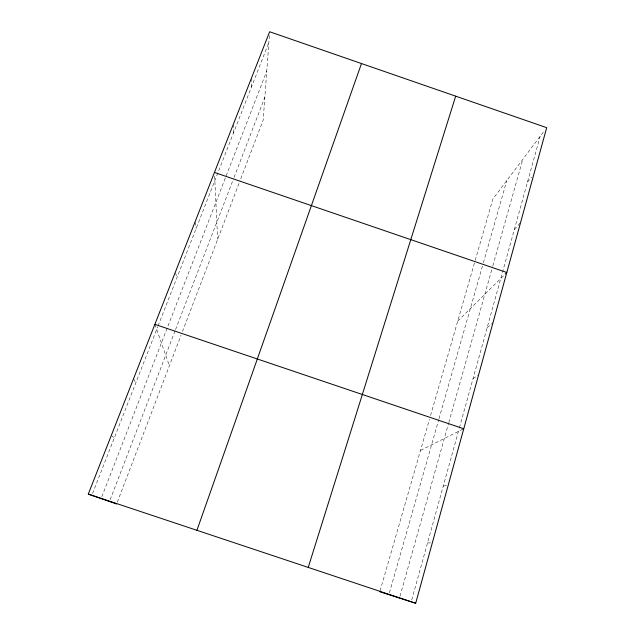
<?xml version="1.0" encoding="UTF-8"?>
<svg xmlns="http://www.w3.org/2000/svg" width="635" height="635" viewBox="0 0 635 635"><rect width="100%" height="100%" fill="white"/><g stroke="black" fill="none" stroke-linecap="round" stroke-linejoin="round"><path stroke-width="0.48" stroke-dasharray="3.17 2.38" d="M233.474 133.017L233.497 124.793M251.46 86.995L251.841 77.922M269.351 35.663L263.192 120.031L240.332 179.919M411.734 599.916L459.184 428.625M459.446 427.688L540.139 136.366M400.01 596.154L448.532 423.497M448.802 422.561L492.577 266.787M492.847 265.835L522.756 159.425M389.43 592.788L438.737 419.6M438.999 418.663L482.846 264.66M483.386 262.763L506.778 180.594M380.103 590.812L429.482 419.251M430.57 415.473L474.956 261.271M475.226 260.326L492.863 199.033L544.314 130.834M117.316 502.182L181.038 335.264M182.443 331.573L239.982 180.84M110.172 499.674L175.204 330.494M175.554 329.581L233.331 179.253M234.045 177.403L264.858 97.242M101.822 496.76L266.771 71.049M92.559 493.514L157.75 326.723M158.107 325.811L268.851 42.521M527.463 182.134L531.535 177.141M514.35 229.481L520.573 222.528M457.724 321.127L505.468 273.836M487.14 327.708L492.966 322.755M473.027 378.666L478.623 374.809M420.521 450.39L463.756 428.776M443.246 486.172L448.334 484.759M427.53 542.917L432.324 542.877M111.339 435.34L114.268 437.975M133.517 378.801L135.858 382.73M154.876 324.35L169.41 365.712M175.641 272.764L176.752 278.114M195.405 222.179L196.136 228.536M214.63 176.093L217.654 239.331"/><path stroke-width="0.95" d="M379.833 591.764L415.695 603.25L546.703 127.675L269.637 31.75L88.297 494.094L116.618 504.007M308.237 567.42L455.684 96.163M196.921 530.304L361.482 63.548M505.468 273.836L506.809 272.502L214.455 172.434M88.297 494.094L415.695 603.25M154.876 324.35L463.756 428.776"/></g></svg>
